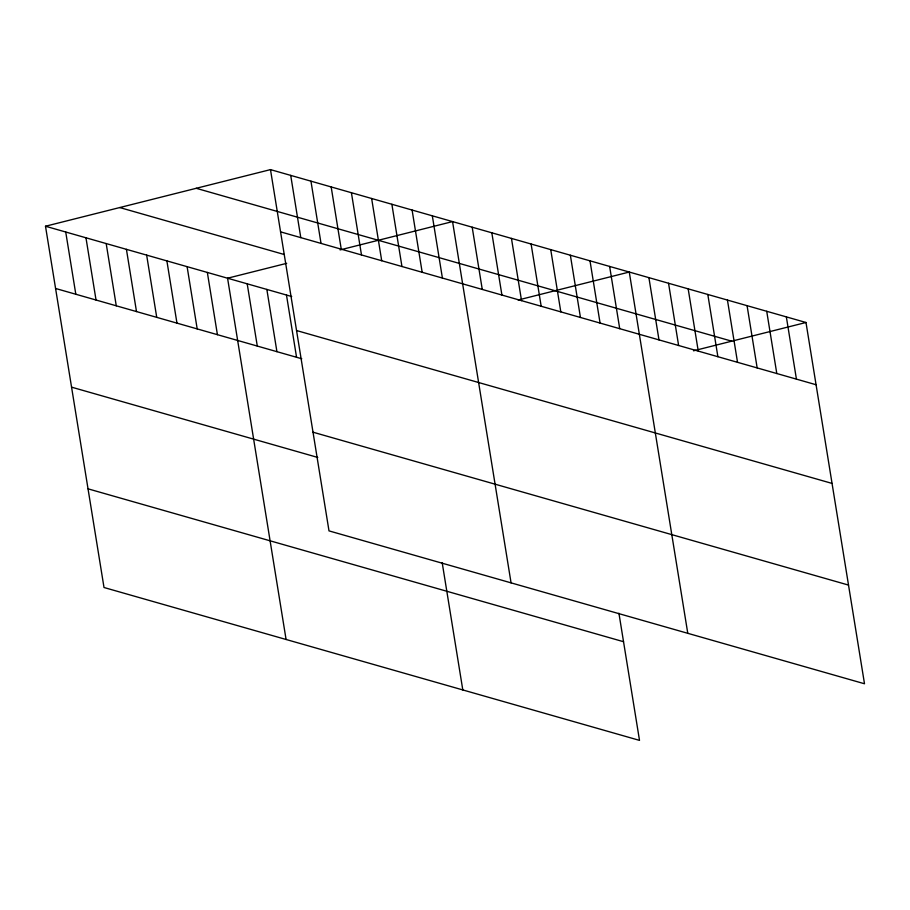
<?xml version="1.0" encoding="UTF-8"?>
<svg xmlns="http://www.w3.org/2000/svg" width="910" height="910" viewBox="0 0 910 910"><rect width="100%" height="100%" fill="white"/><g stroke="black" fill="none" stroke-linecap="round" stroke-linejoin="round"><path stroke-width="1.36" d="M618.925 613.238L639.514 740.387L104.013 587.507L45.5 226.237L270.486 169.613L805.987 322.493L864.5 683.763L328.999 530.883L270.486 169.613M286.695 263.331L227.568 278.21L286.081 639.48M340.067 249.909L452.554 221.596L511.067 582.866M518.143 300.016L629.265 272.044L687.778 633.314M693.5 350.805L805.987 322.493M196.242 188.302L731.742 341.182M280.564 231.857L816.065 384.737M119.745 207.548L284.284 254.527M45.5 226.237L291.712 296.524M296.546 330.535L832.047 483.415M55.578 288.47L301.79 358.767M313.017 432.204L848.518 585.085M71.56 387.159L317.772 457.446M88.031 488.829L623.532 641.709M786.354 316.896L796.432 379.129M766.72 311.288L776.799 373.532M747.076 305.68L757.165 367.924M727.443 300.072L737.532 362.316M707.809 294.465L717.888 356.709M688.176 288.868L698.254 351.101M668.543 283.26L678.621 345.504M648.91 277.652L658.988 339.896M609.632 266.437L619.721 328.681M589.998 260.84L600.077 323.073M570.365 255.232L580.443 317.465M550.732 249.624L560.81 311.868M531.099 244.017L541.177 306.26M511.454 238.409L521.544 300.653M491.821 232.801L501.911 295.045M472.188 227.204L482.266 289.437M432.318 215.818L442.408 278.062M412.093 210.039L422.172 272.283M391.869 204.272L401.947 266.505M442.203 562.789L462.803 689.939M371.633 198.494L381.711 260.738M351.408 192.715L361.486 254.959M331.172 186.937L341.25 249.181M310.947 181.17L321.025 243.402M290.711 175.391L300.789 237.635M286.479 295.033L296.558 357.277M266.846 289.425L276.924 351.67M247.201 283.818L257.291 346.062M207.344 272.443L217.422 334.675M187.107 266.664L197.197 328.908M166.883 260.886L176.961 323.13M146.646 255.107L156.736 317.351M126.422 249.34L136.5 311.573M106.186 243.561L116.275 305.805M85.961 237.783L96.039 300.027M65.725 232.005L75.814 294.248"/></g></svg>
